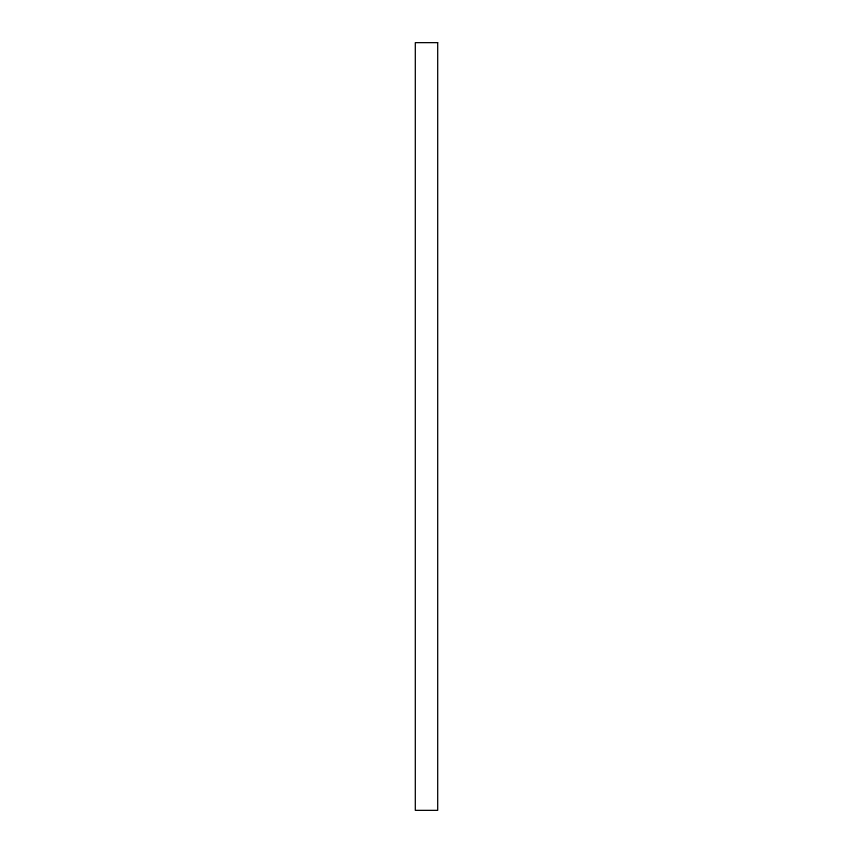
<?xml version="1.0" encoding="UTF-8"?>
<svg xmlns="http://www.w3.org/2000/svg" width="853" height="853" viewBox="0 0 853 853"><rect width="100%" height="100%" fill="white"/><g stroke="black" fill="none" stroke-linecap="round" stroke-linejoin="round"><path stroke-width="1.28" d="M437.696 42.65L415.304 42.65L415.304 810.35L437.696 810.35L437.696 42.65"/></g></svg>
